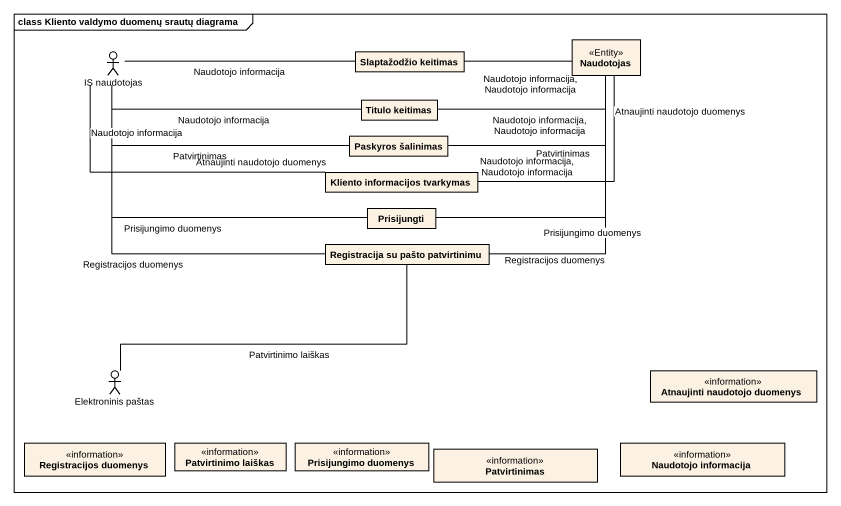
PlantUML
@startuml
mainframe class Kliento valdymo duomenų srautų diagrama
allowmixing
hide circle
hide empty members
actor "IS naudotojas" as IS_naudotojas
class "Slaptažodžio keitimas" as Slaptažodžio_keitimas
class Naudotojas <<Entity>>
class "Titulo keitimas" as Titulo_keitimas
class "Paskyros šalinimas" as Paskyros_šalinimas
class "Kliento informacijos tvarkymas" as Kliento_informacijos
class Prisijungti
class "Registracija su pašto patvirtinimu" as Registracija_su_pašto
actor "Elektroninis paštas" as Elektroninis_paštas
class "Atnaujinti naudotojo duomenys" as Atnaujinti_naudotojo <<information>>
class "Registracijos duomenys" as Registracijos_duomenys <<information>>
class "Patvirtinimo laiškas" as Patvirtinimo_laiškas <<information>>
class "Prisijungimo duomenys" as Prisijungimo_duomenys <<information>>
class Patvirtinimas <<information>>
class "Naudotojo informacija" as Naudotojo_informacija <<information>>
IS_naudotojas -right- Slaptažodžio_keitimas : Naudotojo informacija
IS_naudotojas -right- Titulo_keitimas : Naudotojo informacija
IS_naudotojas -right- Paskyros_šalinimas : Patvirtinimas
IS_naudotojas -right- Kliento_informacijos : Naudotojo informacija\nAtnaujinti naudotojo duomenys
IS_naudotojas -right- Prisijungti : Prisijungimo duomenys
IS_naudotojas -- Registracija_su_pašto : Registracijos duomenys
Slaptažodžio_keitimas -right- Naudotojas : Naudotojo informacija, Naudotojo informacija
Titulo_keitimas -right- Naudotojas : Naudotojo informacija, Naudotojo informacija
Paskyros_šalinimas -right- Naudotojas : Patvirtinimas
Kliento_informacijos -up- Naudotojas : Atnaujinti naudotojo duomenys\nNaudotojo informacija, Naudotojo informacija
Prisijungti -up- Naudotojas : Prisijungimo duomenys
Registracija_su_pašto -up- Naudotojas : Registracijos duomenys
Registracija_su_pašto -left- Elektroninis_paštas : Patvirtinimo laiškas
@enduml
